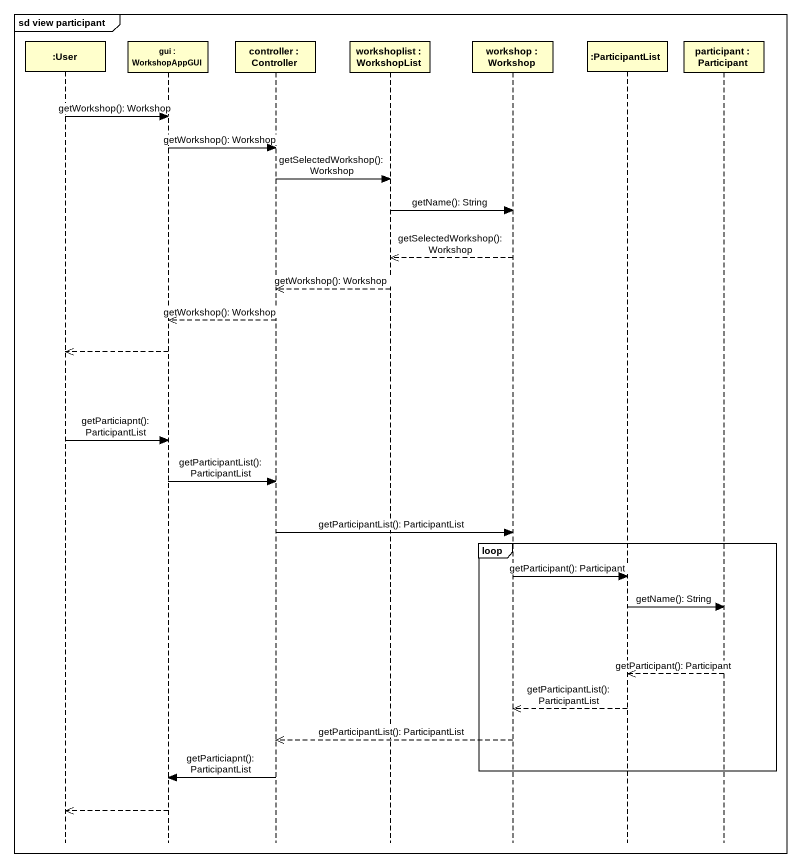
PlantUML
@startuml
mainframe sd view participant
hide footbox
participant ":User" as User
participant "gui : WorkshopAppGUI" as gui
participant "controller : Controller" as controller
participant "workshoplist : WorkshopList" as workshoplist
participant "workshop : Workshop" as workshop
participant ":ParticipantList" as ParticipantList
participant "participant : Participant" as participant_

User -> gui : getWorkshop(): Workshop
gui -> controller : getWorkshop(): Workshop
controller -> workshoplist : getSelectedWorkshop(): Workshop
workshoplist -> workshop : getName(): String
workshop -->> workshoplist : getSelectedWorkshop(): Workshop
workshoplist -->> controller : getWorkshop(): Workshop
controller -->> gui : getWorkshop(): Workshop
gui -->> User
User -> gui : getParticiapnt(): ParticipantList
gui -> controller : getParticipantList(): ParticipantList
controller -> workshop : getParticipantList(): ParticipantList
loop
  workshop -> ParticipantList : getParticipant(): Participant
  ParticipantList -> participant_ : getName(): String
  participant_ -->> ParticipantList : getParticipant(): Participant
  ParticipantList -->> workshop : getParticipantList(): ParticipantList
  workshop -->> controller : getParticipantList(): ParticipantList
end
controller -> gui : getParticiapnt(): ParticipantList
gui -->> User
@enduml
